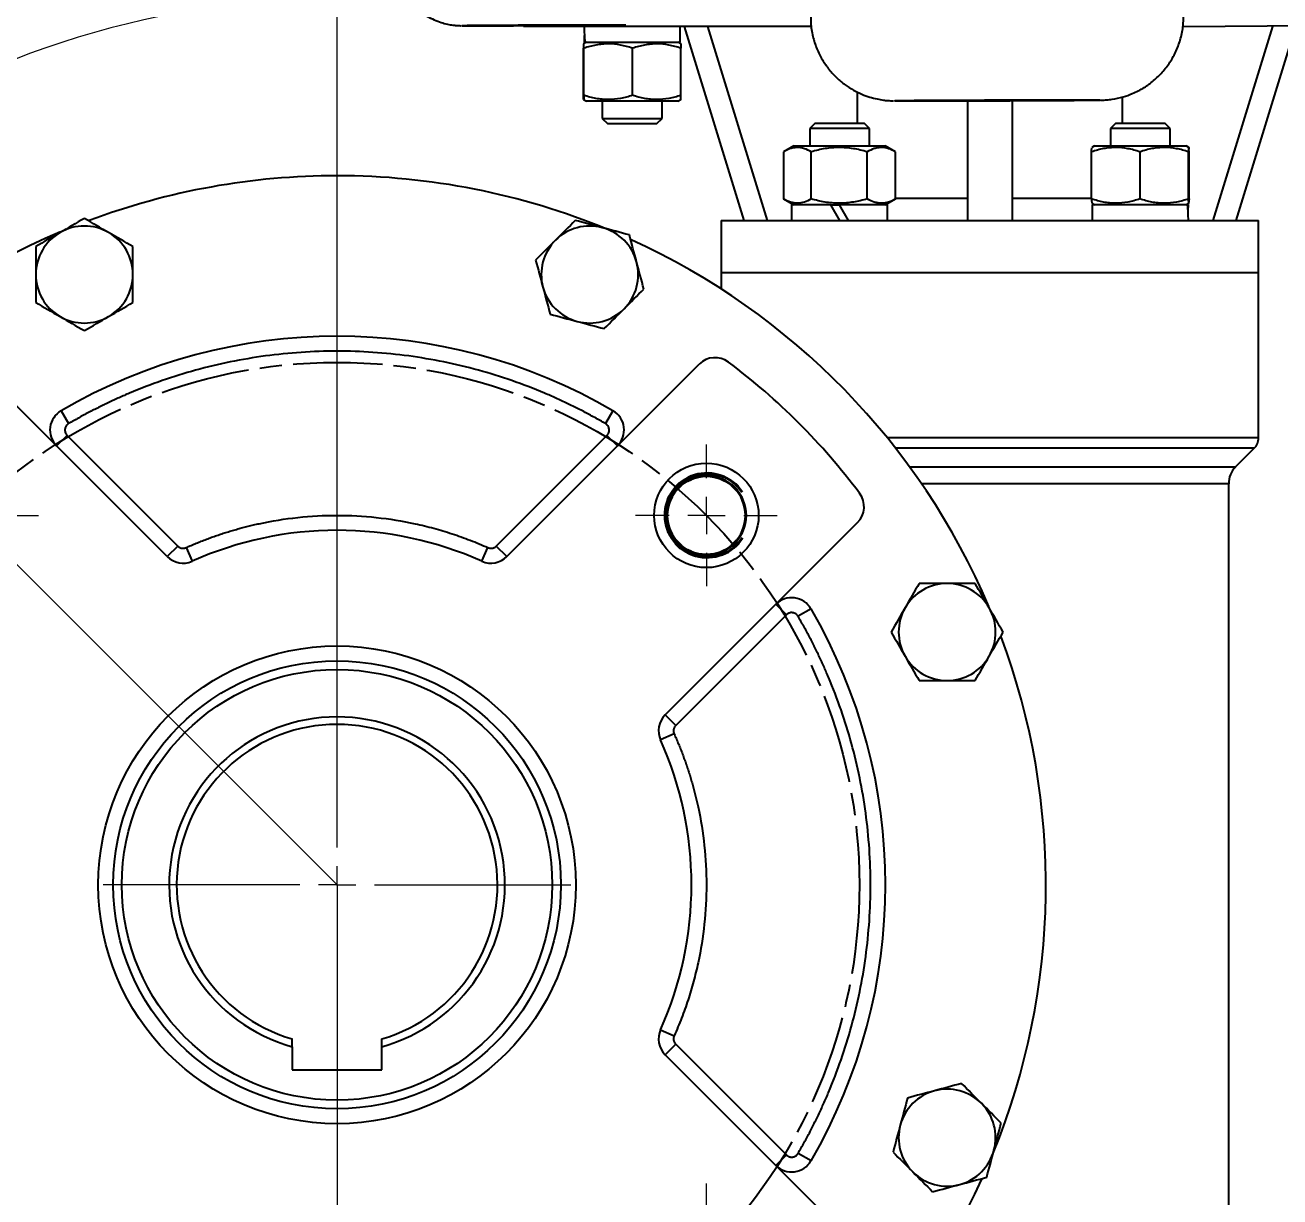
# Model space of a CAD drawing. Header units: millimetres. Extents: x 2384 to 4064, y 886 to 2074.
# Drawn here: x 3359.7 to 3527.9, y 1523.6 to 1680.5 of the extents above; entities that cross this region are included whole.
import ezdxf

# ---------------------------------------------------------------- set-up
doc = ezdxf.new("R2010")
doc.units = ezdxf.units.MM
doc.linetypes.add('AM_ISO08W050', pattern=[18, 12, -1.5, 3, -1.5])
doc.linetypes.add('CENTER2', pattern=[28.575, 19.05, -3.175, 3.175, -3.175])
for name, color, linetype, lineweight in [('10', 7, 'Continuous', 0), ('AM_5', 3, 'Continuous', 25), ('AM_7', 4, 'AM_ISO08W050', 25), ('中心线', 1, 'CENTER2', 13), ('粗实线', 7, 'Continuous', 40)]:
    doc.layers.add(name, color=color, linetype=linetype, lineweight=lineweight)
doc.styles.add('SLDTEXTSTYLE1', font='txt.shx', dxfattribs={"width": 0.7, "bigfont": 'gbcbig.shx'})
doc.dimstyles.new('SLDDIMSTYLE12$0', dxfattribs={"dimtxt": 12, "dimasz": 10, "dimexe": 0, "dimexo": 0.0625, "dimgap": 0.875, "dimtad": 1, "dimdec": 1, "dimlfac": 1.8, "dimrnd": 1e-09, "dimzin": 12, "dimdsep": 46, "dimtxsty": 'SLDTEXTSTYLE1', "dimcen": 0.09, "dimdle": 8.16, "dimclrd": 3, "dimclre": 3, "dimadec": 0, "dimazin": 3, "dimtfac": 1, "dimtdec": 1, "dimtofl": 0, "dimtmove": 0, "dimatfit": 3, "dimfxl": 0, "dimfrac": 2, "dimtolj": 1, "dimlwd": 5, "dimlwe": 5, "dimarcsym": 0})
doc.dimstyles.new('SLDDIMSTYLE12$2', dxfattribs={"dimtxt": 12, "dimasz": 10, "dimexe": 0, "dimexo": 0.0625, "dimgap": 0.875, "dimtad": 1, "dimdec": 1, "dimlfac": 1.8, "dimrnd": 1e-09, "dimzin": 12, "dimdsep": 46, "dimtxsty": 'SLDTEXTSTYLE1', "dimcen": 0.09, "dimdle": 8.16, "dimclrd": 3, "dimclre": 3, "dimadec": 0, "dimazin": 3, "dimtfac": 1, "dimtdec": 1, "dimtofl": 0, "dimtmove": 0, "dimatfit": 3, "dimfxl": 0, "dimfrac": 2, "dimtolj": 1, "dimlwd": 5, "dimlwe": 5, "dimarcsym": 0})
doc.dimstyles.new('SLDDIMSTYLE12$3', dxfattribs={"dimtxt": 12, "dimasz": 10, "dimexe": 0, "dimexo": 0.0625, "dimgap": 0.875, "dimtad": 1, "dimdec": 1, "dimlfac": 1.8, "dimrnd": 1e-09, "dimzin": 12, "dimdsep": 46, "dimtxsty": 'SLDTEXTSTYLE1', "dimcen": 0.09, "dimdle": 8.16, "dimclrd": 3, "dimclre": 3, "dimadec": 0, "dimazin": 3, "dimtfac": 1, "dimtdec": 1, "dimtofl": 0, "dimtmove": 0, "dimatfit": 3, "dimfxl": 0, "dimfrac": 2, "dimtolj": 1, "dimlwd": 5, "dimlwe": 5, "dimarcsym": 0})

# ---------------------------------------------------------------- blocks, each defined once
blk = doc.blocks.new('SW_CENTERMARKSYMBOL_0')
at = {"layer": '10', "color": 0}
for p, q in [((0, 1), (0, 6.269)), ((0, 0), (0, 0.5)), ((-1, 0), (-6.269, 0)), ((0, 0), (-0.5, 0)), ((0, 0), (0, -0.5)), ((0, 0), (0.5, 0)), ((1, 0), (6.269, 0)), ((0, -1), (0, -6.269))]:
    blk.add_line(p, q, dxfattribs=at)
blk = doc.blocks.new('SW_CENTERMARKSYMBOL_1')
at = {"layer": '10', "color": 0}
for p, q in [((0, 1), (0, 1.9)), ((0, 0), (0, 0.5)), ((-1, 0), (-1.9, 0)), ((0, 0), (-0.5, 0)), ((0, 0), (0, -0.5)), ((0, 0), (0.5, 0)), ((1, 0), (1.9, 0)), ((0, -1), (0, -1.9))]:
    blk.add_line(p, q, dxfattribs=at)
blk = doc.blocks.new('SW_CENTERMARKSYMBOL_2')
at = {"layer": '10', "color": 0}
for p, q in [((0, 1), (0, 1.9)), ((0, 0), (0, 0.5)), ((-1, 0), (-1.9, 0)), ((0, 0), (-0.5, 0)), ((0, 0), (0, -0.5)), ((0, 0), (0.5, 0)), ((1, 0), (1.9, 0)), ((0, -1), (0, -1.9))]:
    blk.add_line(p, q, dxfattribs=at)
blk = doc.blocks.new('SW_CENTERMARKSYMBOL_3')
at = {"layer": '10', "color": 0}
for p, q in [((0, 1), (0, 1.9)), ((0, 0), (0, 0.5)), ((-1, 0), (-1.9, 0)), ((0, 0), (-0.5, 0)), ((0, 0), (0, -0.5)), ((0, 0), (0.5, 0)), ((1, 0), (1.9, 0)), ((0, -1), (0, -1.9))]:
    blk.add_line(p, q, dxfattribs=at)
blk = doc.blocks.new('SW_CENTERMARKSYMBOL_4')
at = {"layer": '10', "color": 0}
for p, q in [((0, 1), (0, 1.9)), ((0, 0), (0, 0.5)), ((-1, 0), (-1.9, 0)), ((0, 0), (-0.5, 0)), ((0, 0), (0, -0.5)), ((0, 0), (0.5, 0)), ((1, 0), (1.9, 0)), ((0, -1), (0, -1.9))]:
    blk.add_line(p, q, dxfattribs=at)
blk = doc.blocks.new('*D62')
at = {"layer": 'AM_5', "color": 3, "linetype": 'Continuous', "lineweight": 5, "transparency": 16777216}
blk.add_line((3286.43, 1644.41), (3335.55, 1610.66), dxfattribs=at)
at = {"layer": 'AM_5', "color": 3, "lineweight": 5, "transparency": 16777216}
for p, q in [((3401.4, 1565.36), (3401.58, 1565.36)), ((3401.49, 1565.27), (3401.49, 1565.45))]:
    blk.add_line(p, q, dxfattribs=at)
at = {"layer": 'AM_5', "color": 3, "transparency": 16777216}
blk.add_solid([(3336.5, 1612.04), (3334.61, 1609.29), (3343.8, 1605)], dxfattribs=at)
at = {"layer": 'Defpoints', "color": 0, "transparency": 16777216}
for p in [(3343.8, 1605), (3459.19, 1525.73)]:
    blk.add_point(p, dxfattribs=at)
at = {"layer": 'AM_5', "color": 0, "transparency": 16777216, "insert": (3302, 1642.05), "char_height": 12, "attachment_point": 5, "rotation": 325.5112, "style": 'SLDTEXTSTYLE1'}
blk.add_mtext('\\A1;∅140', dxfattribs=at)
blk = doc.blocks.new('*D64')
at = {"layer": 'AM_5', "color": 3, "lineweight": 5, "transparency": 16777216}
blk.add_line((3401.49, 1565.3), (3401.49, 1436.38), dxfattribs=at)
at = {"layer": 'AM_5', "color": 3, "linetype": 'Continuous', "lineweight": 5, "transparency": 16777216}
for p, q in [((3488.99, 1459.61), (3488.99, 1436.38)), ((3411.49, 1436.38), (3478.99, 1436.38))]:
    blk.add_line(p, q, dxfattribs=at)
at = {"layer": 'AM_5', "color": 3, "transparency": 16777216}
for points in [[(3411.49, 1438.05), (3411.49, 1434.72), (3401.49, 1436.38)], [(3478.99, 1438.05), (3478.99, 1434.72), (3488.99, 1436.38)]]:
    blk.add_solid(points, dxfattribs=at)
at = {"layer": 'Defpoints', "color": 0, "transparency": 16777216}
for p in [(3401.49, 1565.36), (3488.99, 1459.68), (3488.99, 1436.38)]:
    blk.add_point(p, dxfattribs=at)
at = {"layer": 'AM_5', "color": 0, "transparency": 16777216, "insert": (3445.24, 1443.26), "char_height": 12, "attachment_point": 5, "style": 'SLDTEXTSTYLE1'}
blk.add_mtext('\\A1;87.5', dxfattribs=at)
blk = doc.blocks.new('*D65')
at = {"layer": 'AM_5', "color": 3, "linetype": 'Continuous', "lineweight": 5, "transparency": 16777216}
blk.add_line((3401.49, 1596.77), (3401.49, 1684.1), dxfattribs=at)
at = {"layer": 'AM_5', "color": 3, "lineweight": 5, "transparency": 16777216}
blk.add_line((3351.95, 1614.91), (3317.53, 1649.33), dxfattribs=at)
at = {"layer": 'AM_5', "color": 3, "linetype": 'Continuous', "lineweight": 5, "transparency": 16777216}
blk.add_arc((3401.49, 1565.36), 118.74, 94.8267, 130.1733, dxfattribs=at)
at = {"layer": 'AM_5', "color": 3, "transparency": 16777216}
for points in [[(3391.43, 1685.35), (3391.57, 1682.02), (3401.49, 1684.1)], [(3326.02, 1654.87), (3323.77, 1657.32), (3317.53, 1649.33)]]:
    blk.add_solid(points, dxfattribs=at)
at = {"layer": 'Defpoints', "color": 0, "transparency": 16777216}
for p in [(3370.76, 1680.06), (3352, 1614.86), (3401.49, 1596.71), (3401.49, 1570.36), (3401.49, 1565.36)]:
    blk.add_point(p, dxfattribs=at)
at = {"layer": 'AM_5', "color": 0, "transparency": 16777216, "insert": (3353.42, 1681.42), "char_height": 12, "attachment_point": 5, "rotation": 22.5, "style": 'SLDTEXTSTYLE1'}
blk.add_mtext('\\A1;45°', dxfattribs=at)
blk = doc.blocks.new('*D66')
at = {"layer": 'AM_5', "color": 3, "linetype": 'Continuous', "lineweight": 5, "transparency": 16777216}
blk.add_line((3260.41, 1590.75), (3298.15, 1583.96), dxfattribs=at)
at = {"layer": 'AM_5', "color": 3, "lineweight": 5, "transparency": 16777216}
for p, q in [((3401.4, 1565.36), (3401.58, 1565.36)), ((3401.49, 1565.27), (3401.49, 1565.45))]:
    blk.add_line(p, q, dxfattribs=at)
at = {"layer": 'AM_5', "color": 3, "transparency": 16777216}
blk.add_solid([(3298.45, 1585.6), (3297.86, 1582.32), (3307.99, 1582.19)], dxfattribs=at)
at = {"layer": 'Defpoints', "color": 0, "transparency": 16777216}
for p in [(3307.99, 1582.19), (3494.99, 1548.54)]:
    blk.add_point(p, dxfattribs=at)
at = {"layer": 'AM_5', "color": 0, "transparency": 16777216, "insert": (3275.58, 1595.01), "char_height": 12, "attachment_point": 5, "rotation": 349.7989, "style": 'SLDTEXTSTYLE1'}
blk.add_mtext('\\A1;∅190', dxfattribs=at)
blk = doc.blocks.new('*U46')
at = {"layer": '粗实线', "linetype": 'ByBlock'}
blk.add_circle((-0.13, 0.01), 5.28, dxfattribs=at)
at = {"layer": '粗实线', "color": 3, "linetype": 'ByBlock'}
blk.add_arc((-0.22, 0), 5.63, 213.5886, 147.8405, dxfattribs=at)
blk = doc.blocks.new('*U48')
at = {"layer": '粗实线', "color": 0, "linetype": 'ByBlock', "lineweight": -2, "transparency": 16777216}
for p, rotation in [((19428.46, 6019.5), 270), ((19527.33, 6019.64), 180), ((19527.47, 5920.77), 90.00000000000001)]:
    blk.add_blockref('*U46', p, dxfattribs=dict(at, rotation=rotation))
blk.add_blockref('*U46', (19428.6, 5920.63), dxfattribs=at)

msp = doc.modelspace()

# ---------------------------------------------------------------- linework, layer by layer
at = {"color": 7, "linetype": 'Continuous', "lineweight": 25}
for p, q in [((3426.494, 1680.519), (3426.494, 1680.364)), ((3465.183, 1680.364), (3426.494, 1680.364)), ((3447.486, 1678.245), (3447.486, 1680.345)), ((3447.994, 1680.364), (3455.994, 1654.364)), ((3451.133, 1680.364), (3459.133, 1654.364)), ((3526.855, 1680.364), (3518.855, 1654.364)), ((3521.994, 1654.364), (3529.994, 1680.364)), ((3434.516, 1671.142), (3434.516, 1677.448)), ((3434.921, 1678.245), (3434.538, 1678.024)), ((3434.575, 1671.142), (3434.575, 1677.448)), ((3434.606, 1678.245), (3434.721, 1678.245)), ((3434.721, 1678.245), (3447.486, 1678.245)), ((3441.104, 1671.142), (3441.104, 1677.448)), ((3447.553, 1678.024), (3447.171, 1678.245)), ((3447.575, 1671.142), (3447.575, 1677.448)), ((3434.538, 1670.566), (3434.921, 1670.345)), ((3447.171, 1670.345), (3434.921, 1670.345)), ((3437.046, 1670.345), (3437.046, 1668.021)), ((3445.046, 1668.021), (3445.046, 1670.345)), ((3447.171, 1670.345), (3447.553, 1670.566)), ((3471.246, 1667.364), (3471.246, 1671.553)), ((3485.994, 1670.461), (3485.994, 1654.364)), ((3491.994, 1670.479), (3491.994, 1654.364)), ((3506.743, 1667.364), (3506.743, 1670.864)), ((3437.046, 1668.021), (3437.722, 1667.345)), ((3437.046, 1668.021), (3445.046, 1668.021)), ((3437.722, 1667.345), (3444.369, 1667.345)), ((3444.369, 1667.345), (3445.046, 1668.021)), ((3465.518, 1667.364), (3464.842, 1666.687)), ((3464.842, 1666.687), (3464.842, 1664.364)), ((3468.842, 1666.687), (3464.842, 1666.687)), ((3468.842, 1667.364), (3465.518, 1667.364)), ((3472.165, 1667.364), (3468.842, 1667.364)), ((3472.842, 1666.687), (3468.842, 1666.687)), ((3472.842, 1666.687), (3472.165, 1667.364)), ((3472.842, 1664.364), (3472.842, 1666.687)), ((3505.823, 1667.364), (3505.147, 1666.687)), ((3505.147, 1666.687), (3505.147, 1664.364)), ((3509.147, 1666.687), (3505.147, 1666.687)), ((3509.147, 1667.364), (3505.823, 1667.364)), ((3512.47, 1667.364), (3509.147, 1667.364)), ((3513.147, 1666.687), (3509.147, 1666.687)), ((3513.147, 1666.687), (3512.47, 1667.364)), ((3513.147, 1664.364), (3513.147, 1666.687)), ((3462.717, 1664.364), (3461.336, 1663.567)), ((3461.336, 1663.567), (3461.336, 1657.261)), ((3462.717, 1664.364), (3468.842, 1664.364)), ((3465.038, 1657.261), (3465.038, 1663.567)), ((3468.842, 1664.364), (3474.967, 1664.364)), ((3472.543, 1657.261), (3472.543, 1663.567)), ((3476.347, 1663.567), (3474.967, 1664.364)), ((3476.347, 1657.261), (3476.347, 1663.567)), ((3502.618, 1657.261), (3502.618, 1663.567)), ((3503.022, 1664.364), (3502.636, 1664.141)), ((3503.022, 1664.364), (3509.147, 1664.364)), ((3509.088, 1663.567), (3509.088, 1657.261)), ((3509.147, 1664.364), (3515.272, 1664.364)), ((3515.657, 1664.141), (3515.272, 1664.364)), ((3515.617, 1657.261), (3515.617, 1663.567)), ((3515.676, 1657.261), (3515.676, 1663.567)), ((3461.336, 1657.261), (3462.717, 1656.464)), ((3474.967, 1656.464), (3476.347, 1657.261)), ((3476.347, 1657.364), (3485.994, 1657.364)), ((3491.994, 1657.364), (3502.618, 1657.364)), ((3502.636, 1656.686), (3503.022, 1656.464)), ((3515.272, 1656.464), (3515.657, 1656.686)), ((3462.402, 1656.464), (3462.402, 1654.364)), ((3467.629, 1656.464), (3462.402, 1656.464)), ((3467.629, 1656.464), (3468.842, 1656.464)), ((3467.629, 1656.464), (3468.842, 1654.364)), ((3470.054, 1654.364), (3468.842, 1656.464)), ((3475.282, 1656.464), (3468.842, 1656.464)), ((3475.282, 1654.364), (3475.282, 1656.464)), ((3502.707, 1656.464), (3502.707, 1654.364)), ((3515.472, 1656.464), (3502.707, 1656.464)), ((3515.587, 1656.464), (3515.472, 1656.464)), ((3452.994, 1654.364), (3452.994, 1647.364)), ((3452.994, 1654.364), (3488.994, 1654.364)), ((3488.994, 1654.364), (3524.994, 1654.364)), ((3524.994, 1647.364), (3524.994, 1654.364)), ((3452.994, 1647.364), (3452.994, 1645.192)), ((3488.994, 1647.364), (3452.994, 1647.364)), ((3524.994, 1647.364), (3488.994, 1647.364)), ((3524.994, 1625.258), (3524.994, 1647.364)), ((3378.736, 1609.334), (3352.954, 1635.115)), ((3424.249, 1609.334), (3450.031, 1635.115)), ((3364.512, 1628.883), (3365.518, 1627.155)), ((3438.473, 1628.883), (3437.467, 1627.155)), ((3365.315, 1625.583), (3363.9, 1624.169)), ((3365.315, 1625.583), (3380.15, 1610.748)), ((3422.835, 1610.748), (3437.671, 1625.583)), ((3439.085, 1624.169), (3437.671, 1625.583)), ((3524.994, 1625.258), (3475.233, 1625.258)), ((3524.408, 1623.844), (3476.36, 1623.844)), ((3521.907, 1621.343), (3524.408, 1623.844)), ((3478.248, 1621.343), (3521.907, 1621.343)), ((3520.994, 1619.107), (3479.829, 1619.107)), ((3520.994, 1511.464), (3520.994, 1619.107)), ((3445.463, 1588.121), (3471.244, 1613.902)), ((3380.15, 1610.748), (3378.736, 1609.334)), ((3381.266, 1610.542), (3382.083, 1608.717)), ((3420.902, 1608.717), (3421.719, 1610.542)), ((3424.249, 1609.334), (3422.835, 1610.748)), ((3461.712, 1601.542), (3460.298, 1602.956)), ((3461.712, 1601.542), (3446.877, 1586.706)), ((3465.012, 1602.344), (3463.283, 1601.338)), ((3446.877, 1586.706), (3445.463, 1588.121)), ((3446.671, 1585.591), (3444.846, 1584.773)), ((3444.846, 1545.954), (3446.671, 1545.137)), ((3445.463, 1542.607), (3446.877, 1544.021)), ((3446.877, 1544.021), (3461.712, 1529.186)), ((3395.493, 1543.678), (3395.493, 1540.564)), ((3407.493, 1540.564), (3407.493, 1543.678)), ((3445.463, 1542.607), (3471.244, 1516.825)), ((3395.493, 1540.564), (3407.493, 1540.564)), ((3460.298, 1527.771), (3461.712, 1529.186)), ((3465.012, 1528.383), (3463.283, 1529.39))]:
    msp.add_line(p, q, dxfattribs=at)
at = {"linetype": 'ByBlock'}
msp.add_line((3514.875, 1680.364), (3551.494, 1680.637), dxfattribs=at)
at = {"color": 7, "linetype": 'Continuous', "lineweight": 25, "flags": 128}
for points in [[(3418.223, 1680.47), (3418.228, 1680.468), (3418.264, 1680.467)], [(3429.217, 1680.523), (3427.283, 1680.516), (3425.42, 1680.509), (3423.693, 1680.502), (3422.166, 1680.495), (3420.894, 1680.488), (3419.923, 1680.482), (3419.288, 1680.477), (3419.012, 1680.472), (3419.104, 1680.469), (3419.562, 1680.467), (3420.369, 1680.466), (3421.496, 1680.467), (3422.901, 1680.469), (3424.535, 1680.472), (3426.339, 1680.476), (3428.246, 1680.481), (3430.188, 1680.487), (3432.096, 1680.494), (3433.899, 1680.501), (3435.533, 1680.508), (3436.939, 1680.515), (3438.065, 1680.522), (3438.872, 1680.528), (3439.33, 1680.533), (3439.423, 1680.537), (3439.146, 1680.539), (3438.511, 1680.541), (3437.54, 1680.541), (3436.268, 1680.54), (3434.741, 1680.537), (3433.014, 1680.533), (3431.151, 1680.528), (3429.217, 1680.523)], [(3440.199, 1680.537), (3440.206, 1680.537), (3440.209, 1680.539)], [(3476.257, 1670.403), (3476.252, 1670.4), (3476.295, 1670.399)], [(3489.991, 1670.469), (3487.833, 1670.461), (3485.736, 1670.454), (3483.762, 1670.446), (3481.968, 1670.438), (3480.404, 1670.43), (3479.116, 1670.423), (3478.141, 1670.416), (3477.506, 1670.41), (3477.231, 1670.405), (3477.323, 1670.402), (3477.779, 1670.399), (3478.587, 1670.398), (3479.723, 1670.398), (3481.154, 1670.399), (3482.839, 1670.402), (3484.731, 1670.406), (3486.773, 1670.411), (3488.908, 1670.417), (3491.074, 1670.424), (3493.209, 1670.431), (3495.252, 1670.439), (3497.143, 1670.447), (3498.828, 1670.455), (3500.259, 1670.463), (3501.395, 1670.47), (3502.203, 1670.476), (3502.659, 1670.481), (3502.751, 1670.486), (3502.476, 1670.489), (3501.841, 1670.491), (3500.866, 1670.491), (3499.578, 1670.491), (3498.014, 1670.489), (3496.22, 1670.485), (3494.246, 1670.481), (3492.149, 1670.475), (3489.991, 1670.469)], [(3503.643, 1670.484), (3503.73, 1670.487), (3503.724, 1670.489)]]:
    msp.add_lwpolyline(points, dxfattribs=at)
at = {"color": 7, "linetype": 'Continuous', "lineweight": 25}
for centre, radius in [((3450.99, 1614.861), 7), ((3401.493, 1565.364), 32), ((3401.493, 1565.364), 30), ((3401.493, 1565.364), 28.845)]:
    msp.add_circle(centre, radius, dxfattribs=at)
for centre, radius, start, end in [((3430.842, 247.263), 1433.262, 90.06494, 90.504461), ((3421.161, 4217.775), 2537.31, 269.934581, 270.4299), ((3436.824, 104.368), 1576.175, 89.876964, 90.276533), ((3492.641, -256.585), 1927.057, 90.078785, 90.487133), ((3479.732, 4952.641), 3282.244, 269.939996, 270.4174), ((3499.483, -260.444), 1930.937, 89.874142, 90.281642), ((3401.493, 1565.364), 95, 90, 110.46273), ((3401.493, 1565.364), 95, 67.6167, 90), ((3367.625, 1647.127), 6.5, 60, 120), ((3435.36, 1647.127), 6.5, 75, 135), ((3435.36, 1647.127), 6.5, 15, 75), ((3401.493, 1565.364), 95, 112.96181, 155.46854), ((3367.625, 1647.127), 6.5, 120, 180), ((3367.625, 1647.127), 6.5, 0, 60), ((3435.36, 1647.127), 6.5, 135, 195), ((3401.493, 1565.364), 95, 23.11775, 65.47822), ((3435.36, 1647.127), 6.5, 315, 15), ((3367.625, 1647.127), 6.5, 180, 240), ((3367.625, 1647.127), 6.5, 300, 0), ((3435.36, 1647.127), 6.5, 195, 255), ((3367.625, 1647.127), 6.5, 240, 300), ((3435.36, 1647.127), 6.5, 255, 315), ((3401.493, 1565.364), 73.5, 59.7925, 120.2075), ((3452.152, 1632.994), 3, 53.16428, 135), ((3401.493, 1565.364), 87.5, 36.83572, 53.16428), ((3366.022, 1626.29), 3, 120.2075, 225), ((3436.963, 1626.29), 3, 315, 59.7925), ((3522.994, 1625.258), 2, 315, 0), ((3523.993, 1619.186), 3, 134.04793, 181.51307), ((3469.123, 1616.023), 3, 315, 36.83572), ((3401.493, 1565.364), 47.5, 65.88146, 114.11854), ((3380.857, 1611.455), 3, 225, 294.11854), ((3422.128, 1611.455), 3, 245.88146, 315), ((3483.256, 1599.231), 6.5, 90, 150), ((3483.256, 1599.231), 6.5, 30, 90), ((3462.419, 1600.835), 3, 30.2075, 135), ((3401.493, 1565.364), 73.5, 329.7925, 30.2075), ((3483.256, 1599.231), 6.5, 150, 210), ((3483.256, 1599.231), 6.5, 330, 30), ((3401.493, 1565.364), 95, 337.76986, 20.463), ((3483.256, 1599.231), 6.5, 210, 270), ((3483.256, 1599.231), 6.5, 270, 330), ((3401.493, 1565.364), 22.5, 285.46601, 254.53399), ((3447.584, 1585.999), 3, 135, 204.11854), ((3401.493, 1565.364), 21.5, 286.20469, 253.79531), ((3401.493, 1565.364), 47.5, 335.88146, 24.11854), ((3447.584, 1544.728), 3, 155.88146, 225), ((3483.256, 1531.496), 6.5, 105, 165), ((3483.256, 1531.496), 6.5, 45, 105), ((3483.256, 1531.496), 6.5, 345, 45), ((3483.256, 1531.496), 6.5, 165, 225), ((3401.493, 1565.364), 95, 202.60957, 245.53554), ((3483.256, 1531.496), 6.5, 285, 345), ((3462.419, 1529.893), 3, 225, 329.7925), ((3401.493, 1565.364), 95, 293.37376, 335.46794), ((3483.256, 1531.496), 6.5, 225, 285)]:
    msp.add_arc(centre, radius, start, end, dxfattribs=at)
for centre, major_axis, start_param, end_param in [((3441.046, 1680.345), (0, -11.154), 4.712389, 4.9017857), ((3441.046, 1678.245), (0, -11.154), 4.6136127, 4.712389), ((3509.147, 1654.364), (0, 11.154), 4.712389, 4.9017857), ((3509.147, 1656.464), (0, 11.154), 4.6181162, 4.712389)]:
    msp.add_ellipse(centre, major_axis=major_axis, ratio=0.5773503, start_param=start_param, end_param=end_param, dxfattribs=at)
for points, knots in [([(3409.231, 1689.44), (3409.222, 1689.184), (3409.194, 1688.383), (3409.472, 1687.085), (3409.997, 1685.637), (3410.723, 1684.378), (3411.579, 1683.312), (3412.522, 1682.441), (3413.503, 1681.756), (3414.479, 1681.247), (3415.407, 1680.892), (3416.244, 1680.669), (3416.938, 1680.549), (3417.452, 1680.496), (3417.767, 1680.478), (3417.923, 1680.472), (3418.015, 1680.47), (3418.053, 1680.469), (3418.072, 1680.469)], [0, 0, 0, 0, 0.0532322, 0.1667177, 0.2730474, 0.3732667, 0.4677947, 0.5566717, 0.6396428, 0.7161697, 0.7854007, 0.8460975, 0.8963537, 0.9322828, 0.9543996, 0.9681561, 0.9842549, 1, 1, 1, 1]), ([(3503.828, 1670.487), (3503.862, 1670.488), (3503.93, 1670.488), (3504.074, 1670.493), (3504.334, 1670.504), (3504.776, 1670.534), (3505.637, 1670.636), (3506.78, 1670.886), (3508.225, 1671.396), (3509.613, 1672.114), (3510.96, 1673.09), (3512.133, 1674.223), (3513.161, 1675.563), (3514.002, 1677.087), (3514.593, 1678.751), (3514.927, 1680.333), (3514.92, 1681.351), (3514.917, 1681.774)], [0, 0, 0, 0, 0.02583311, 0.0523438, 0.06838326, 0.09091203, 0.12929247, 0.21040351, 0.28116866, 0.37884687, 0.46398352, 0.55171641, 0.64384376, 0.73839152, 0.83434054, 0.93106652, 1, 1, 1, 1]), ([(3464.996, 1681.615), (3464.986, 1681.364), (3464.953, 1680.497), (3465.221, 1679.058), (3465.747, 1677.383), (3466.5, 1675.887), (3467.41, 1674.58), (3468.438, 1673.469), (3469.538, 1672.554), (3470.67, 1671.829), (3471.789, 1671.282), (3472.854, 1670.894), (3473.82, 1670.644), (3474.632, 1670.504), (3475.241, 1670.439), (3475.633, 1670.414), (3475.84, 1670.406), (3475.973, 1670.403), (3476.028, 1670.402), (3476.059, 1670.401)], [0, 0, 0, 0, 0.0418601, 0.1443342, 0.2415018, 0.3340251, 0.4221963, 0.5060648, 0.5854865, 0.6601308, 0.7294616, 0.7926945, 0.8487106, 0.895739, 0.930104, 0.9516023, 0.9659118, 0.9808182, 1, 1, 1, 1]), ([(3434.575, 1677.448), (3434.57, 1677.625), (3434.566, 1677.771), (3434.556, 1677.973), (3434.551, 1678.028), (3434.543, 1678.029), (3434.541, 1678.015), (3434.536, 1677.962), (3434.533, 1677.923), (3434.526, 1677.771), (3434.521, 1677.625), (3434.516, 1677.448)], [0, 0, 0, 0, 0.25, 0.25, 0.5, 0.5, 0.625, 0.625, 0.75, 0.75, 1, 1, 1, 1]), ([(3441.104, 1677.448), (3440.571, 1677.625), (3440.034, 1677.771), (3438.949, 1677.973), (3438.401, 1678.028), (3437.568, 1678.029), (3437.29, 1678.015), (3436.738, 1677.962), (3436.464, 1677.923), (3435.647, 1677.771), (3435.109, 1677.625), (3434.575, 1677.448)], [0, 0, 0, 0, 0.25, 0.25, 0.5, 0.5, 0.625, 0.625, 0.75, 0.75, 1, 1, 1, 1]), ([(3447.575, 1677.448), (3447.047, 1677.625), (3446.514, 1677.771), (3445.439, 1677.973), (3444.896, 1678.028), (3444.071, 1678.029), (3443.794, 1678.015), (3443.248, 1677.962), (3442.976, 1677.923), (3442.167, 1677.771), (3441.633, 1677.625), (3441.104, 1677.448)], [0, 0, 0, 0, 0.25, 0.25, 0.5, 0.5, 0.625, 0.625, 0.75, 0.75, 1, 1, 1, 1]), ([(3447.546, 1678.011), (3447.546, 1678.016), (3447.556, 1678.107), (3447.566, 1677.768), (3447.575, 1677.448)], [0, 0, 0, 0, 0.0575081, 1, 1, 1, 1]), ([(3434.575, 1671.142), (3434.57, 1670.968), (3434.56, 1670.635), (3434.55, 1670.597), (3434.545, 1670.579)], [0, 0, 0, 0, 0.52228025, 1, 1, 1, 1]), ([(3441.104, 1671.142), (3440.571, 1670.965), (3440.034, 1670.819), (3438.949, 1670.617), (3438.401, 1670.562), (3437.568, 1670.561), (3437.29, 1670.575), (3436.738, 1670.628), (3436.464, 1670.667), (3435.647, 1670.819), (3435.109, 1670.965), (3434.575, 1671.142)], [0, 0, 0, 0, 0.25, 0.25, 0.5, 0.5, 0.625, 0.625, 0.75, 0.75, 1, 1, 1, 1]), ([(3447.575, 1671.142), (3447.047, 1670.965), (3446.514, 1670.819), (3445.439, 1670.617), (3444.896, 1670.562), (3444.071, 1670.561), (3443.794, 1670.575), (3443.248, 1670.628), (3442.976, 1670.667), (3442.167, 1670.819), (3441.633, 1670.965), (3441.104, 1671.142)], [0, 0, 0, 0, 0.25, 0.25, 0.5, 0.5, 0.625, 0.625, 0.75, 0.75, 1, 1, 1, 1]), ([(3447.546, 1670.579), (3447.546, 1670.574), (3447.556, 1670.483), (3447.566, 1670.822), (3447.575, 1671.142)], [0, 0, 0, 0, 0.0575081, 1, 1, 1, 1]), ([(3465.038, 1663.567), (3464.736, 1663.744), (3464.431, 1663.889), (3463.816, 1664.091), (3463.505, 1664.147), (3463.033, 1664.147), (3462.875, 1664.134), (3462.563, 1664.081), (3462.407, 1664.042), (3461.944, 1663.89), (3461.639, 1663.744), (3461.336, 1663.567)], [0, 0, 0, 0, 0.25, 0.25, 0.5, 0.5, 0.625, 0.625, 0.75, 0.75, 1, 1, 1, 1]), ([(3472.543, 1663.567), (3471.931, 1663.744), (3471.313, 1663.889), (3470.066, 1664.091), (3469.436, 1664.147), (3468.479, 1664.147), (3468.158, 1664.134), (3467.524, 1664.081), (3467.209, 1664.042), (3466.27, 1663.89), (3465.652, 1663.744), (3465.038, 1663.567)], [0, 0, 0, 0, 0.25, 0.25, 0.5, 0.5, 0.625, 0.625, 0.75, 0.75, 1, 1, 1, 1]), ([(3476.347, 1663.567), (3476.037, 1663.744), (3475.724, 1663.889), (3475.092, 1664.091), (3474.772, 1664.147), (3474.287, 1664.147), (3474.125, 1664.134), (3473.803, 1664.081), (3473.644, 1664.042), (3473.168, 1663.89), (3472.854, 1663.744), (3472.543, 1663.567)], [0, 0, 0, 0, 0.25, 0.25, 0.5, 0.5, 0.625, 0.625, 0.75, 0.75, 1, 1, 1, 1]), ([(3509.088, 1663.567), (3508.56, 1663.744), (3508.028, 1663.889), (3506.952, 1664.091), (3506.409, 1664.147), (3505.584, 1664.147), (3505.308, 1664.134), (3504.761, 1664.081), (3504.489, 1664.042), (3503.68, 1663.89), (3503.146, 1663.744), (3502.618, 1663.567)], [0, 0, 0, 0, 0.25, 0.25, 0.5, 0.5, 0.625, 0.625, 0.75, 0.75, 1, 1, 1, 1]), ([(3502.618, 1663.567), (3502.623, 1663.741), (3502.632, 1664.067), (3502.642, 1664.105), (3502.647, 1664.123)], [0, 0, 0, 0, 0.5364578, 1, 1, 1, 1]), ([(3515.617, 1663.567), (3515.084, 1663.744), (3514.547, 1663.889), (3513.462, 1664.091), (3512.914, 1664.147), (3512.081, 1664.147), (3511.802, 1664.134), (3511.251, 1664.081), (3510.977, 1664.042), (3510.16, 1663.89), (3509.622, 1663.744), (3509.088, 1663.567)], [0, 0, 0, 0, 0.25, 0.25, 0.5, 0.5, 0.625, 0.625, 0.75, 0.75, 1, 1, 1, 1]), ([(3515.676, 1663.567), (3515.671, 1663.744), (3515.666, 1663.889), (3515.657, 1664.091), (3515.652, 1664.147), (3515.644, 1664.147), (3515.642, 1664.134), (3515.637, 1664.081), (3515.634, 1664.042), (3515.627, 1663.89), (3515.622, 1663.744), (3515.617, 1663.567)], [0, 0, 0, 0, 0.25, 0.25, 0.5, 0.5, 0.625, 0.625, 0.75, 0.75, 1, 1, 1, 1]), ([(3465.038, 1657.261), (3464.736, 1657.084), (3464.431, 1656.938), (3463.816, 1656.736), (3463.505, 1656.681), (3463.033, 1656.68), (3462.875, 1656.694), (3462.563, 1656.746), (3462.407, 1656.786), (3461.944, 1656.937), (3461.639, 1657.084), (3461.336, 1657.261)], [0, 0, 0, 0, 0.25, 0.25, 0.5, 0.5, 0.625, 0.625, 0.75, 0.75, 1, 1, 1, 1]), ([(3472.543, 1657.261), (3471.931, 1657.084), (3471.313, 1656.938), (3470.066, 1656.736), (3469.436, 1656.681), (3468.479, 1656.68), (3468.158, 1656.694), (3467.524, 1656.746), (3467.209, 1656.786), (3466.27, 1656.937), (3465.652, 1657.084), (3465.038, 1657.261)], [0, 0, 0, 0, 0.25, 0.25, 0.5, 0.5, 0.625, 0.625, 0.75, 0.75, 1, 1, 1, 1]), ([(3476.347, 1657.261), (3476.037, 1657.084), (3475.724, 1656.938), (3475.092, 1656.736), (3474.772, 1656.681), (3474.287, 1656.68), (3474.125, 1656.694), (3473.803, 1656.746), (3473.644, 1656.786), (3473.168, 1656.937), (3472.854, 1657.084), (3472.543, 1657.261)], [0, 0, 0, 0, 0.25, 0.25, 0.5, 0.5, 0.625, 0.625, 0.75, 0.75, 1, 1, 1, 1]), ([(3509.088, 1657.261), (3508.56, 1657.084), (3508.028, 1656.938), (3506.952, 1656.736), (3506.409, 1656.681), (3505.584, 1656.68), (3505.308, 1656.694), (3504.761, 1656.746), (3504.489, 1656.786), (3503.68, 1656.937), (3503.146, 1657.084), (3502.618, 1657.261)], [0, 0, 0, 0, 0.25, 0.25, 0.5, 0.5, 0.625, 0.625, 0.75, 0.75, 1, 1, 1, 1]), ([(3502.618, 1657.261), (3502.623, 1657.086), (3502.632, 1656.76), (3502.642, 1656.722), (3502.647, 1656.704)], [0, 0, 0, 0, 0.5364578, 1, 1, 1, 1]), ([(3515.617, 1657.261), (3515.084, 1657.084), (3514.547, 1656.938), (3513.462, 1656.736), (3512.914, 1656.681), (3512.081, 1656.68), (3511.802, 1656.694), (3511.251, 1656.746), (3510.977, 1656.786), (3510.16, 1656.937), (3509.622, 1657.084), (3509.088, 1657.261)], [0, 0, 0, 0, 0.25, 0.25, 0.5, 0.5, 0.625, 0.625, 0.75, 0.75, 1, 1, 1, 1]), ([(3515.647, 1656.704), (3515.646, 1656.696), (3515.636, 1656.599), (3515.626, 1656.944), (3515.617, 1657.261)], [0, 0, 0, 0, 0.08246037, 1, 1, 1, 1]), ([(3437.467, 1627.155), (3437.227, 1627.293), (3436.747, 1627.57), (3436.021, 1627.975), (3435.292, 1628.372), (3434.558, 1628.761), (3433.82, 1629.14), (3433.077, 1629.511), (3432.33, 1629.874), (3431.579, 1630.227), (3430.823, 1630.572), (3430.064, 1630.909), (3428.118, 1631.743), (3424.939, 1632.965), (3420.431, 1634.364), (3415.814, 1635.469), (3411.09, 1636.27), (3406.31, 1636.756), (3401.493, 1636.918), (3396.676, 1636.756), (3391.895, 1636.271), (3387.172, 1635.469), (3382.554, 1634.364), (3378.046, 1632.965), (3374.651, 1631.661), (3372.287, 1630.633), (3370.904, 1629.996), (3369.535, 1629.331), (3368.181, 1628.635), (3366.84, 1627.913), (3365.959, 1627.408), (3365.518, 1627.155)], [0, 0, 0, 0, 0.01102879, 0.02205099, 0.03306811, 0.04408162, 0.05509301, 0.06610378, 0.07711541, 0.08812939, 0.09914721, 0.11017035, 0.12120031, 0.18339299, 0.24559254, 0.30890398, 0.37222213, 0.43610808, 0.5000008, 0.56388675, 0.62777947, 0.69109091, 0.75440905, 0.81660173, 0.87880128, 0.89901537, 0.91921151, 0.93939886, 0.95958661, 0.97978394, 1, 1, 1, 1]), ([(3365.315, 1626.998), (3365.293, 1626.975), (3365.25, 1626.929), (3365.193, 1626.853), (3365.144, 1626.773), (3365.087, 1626.656), (3365.035, 1626.495), (3365.015, 1626.291), (3365.035, 1626.086), (3365.096, 1625.896), (3365.188, 1625.724), (3365.272, 1625.63), (3365.315, 1625.583)], [0, 0, 0, 0, 0.060259, 0.1200207, 0.1798243, 0.2402078, 0.3699983, 0.5001303, 0.629921, 0.7600531, 0.8799433, 1, 1, 1, 1]), ([(3365.518, 1627.155), (3365.494, 1627.14), (3365.445, 1627.109), (3365.377, 1627.057), (3365.335, 1627.017), (3365.315, 1626.998)], [0, 0, 0, 0, 0.3337476, 0.6662524, 1, 1, 1, 1]), ([(3437.671, 1625.583), (3437.692, 1625.606), (3437.734, 1625.65), (3437.789, 1625.723), (3437.837, 1625.8), (3437.878, 1625.882), (3437.928, 1626.01), (3437.968, 1626.19), (3437.963, 1626.42), (3437.909, 1626.644), (3437.815, 1626.826), (3437.706, 1626.966), (3437.595, 1627.072), (3437.51, 1627.127), (3437.467, 1627.155)], [0, 0, 0, 0, 0.0504315, 0.1002492, 0.1498762, 0.1997405, 0.2502641, 0.3750207, 0.5000728, 0.6248295, 0.7498817, 0.8335209, 0.9162326, 1, 1, 1, 1]), ([(3381.266, 1610.542), (3381.49, 1610.642), (3381.94, 1610.841), (3382.619, 1611.127), (3383.302, 1611.403), (3383.988, 1611.668), (3384.678, 1611.923), (3385.37, 1612.167), (3386.067, 1612.401), (3386.767, 1612.625), (3387.47, 1612.838), (3388.176, 1613.041), (3388.886, 1613.234), (3389.6, 1613.416), (3390.316, 1613.587), (3392.509, 1614.078), (3396.225, 1614.678), (3401.492, 1614.956), (3406.76, 1614.678), (3410.658, 1614.049), (3413.207, 1613.464), (3414.455, 1613.143), (3415.692, 1612.79), (3416.919, 1612.405), (3418.136, 1611.989), (3419.342, 1611.54), (3420.538, 1611.061), (3421.325, 1610.715), (3421.719, 1610.542)], [0, 0, 0, 0, 0.0177114, 0.0353995, 0.0530682, 0.0707213, 0.0883628, 0.1059966, 0.1236265, 0.1412566, 0.1588908, 0.1765329, 0.1941869, 0.2118567, 0.2295462, 0.2472593, 0.3736245, 0.5000023, 0.6263675, 0.7527453, 0.7837242, 0.8146406, 0.8455154, 0.8763695, 0.9072241, 0.9381, 0.9690184, 1, 1, 1, 1]), ([(3380.15, 1610.748), (3380.174, 1610.726), (3380.221, 1610.681), (3380.3, 1610.622), (3380.401, 1610.562), (3380.525, 1610.507), (3380.675, 1610.468), (3380.829, 1610.451), (3380.981, 1610.459), (3381.129, 1610.488), (3381.22, 1610.524), (3381.266, 1610.542)], [0, 0, 0, 0, 0.0814614, 0.1626264, 0.2442844, 0.3719475, 0.5000588, 0.6277219, 0.7558333, 0.8778062, 1, 1, 1, 1]), ([(3421.719, 1610.542), (3421.75, 1610.53), (3421.81, 1610.505), (3421.905, 1610.479), (3422.02, 1610.458), (3422.156, 1610.451), (3422.31, 1610.468), (3422.46, 1610.507), (3422.599, 1610.569), (3422.727, 1610.648), (3422.799, 1610.715), (3422.835, 1610.748)], [0, 0, 0, 0, 0.0814614, 0.1626264, 0.2442844, 0.3719475, 0.5000588, 0.6277219, 0.7558333, 0.8778062, 1, 1, 1, 1]), ([(3463.283, 1601.338), (3463.267, 1601.364), (3463.235, 1601.416), (3463.179, 1601.488), (3463.116, 1601.554), (3463.048, 1601.614), (3462.937, 1601.695), (3462.773, 1601.78), (3462.549, 1601.835), (3462.319, 1601.839), (3462.119, 1601.795), (3461.955, 1601.725), (3461.825, 1601.645), (3461.75, 1601.576), (3461.712, 1601.542)], [0, 0, 0, 0, 0.0504315, 0.1002492, 0.1498762, 0.1997405, 0.2502641, 0.3750207, 0.5000728, 0.6248295, 0.7498817, 0.8335209, 0.9162326, 1, 1, 1, 1]), ([(3463.283, 1529.39), (3463.422, 1529.63), (3463.699, 1530.109), (3464.104, 1530.835), (3464.501, 1531.564), (3464.89, 1532.298), (3465.269, 1533.037), (3465.64, 1533.779), (3466.002, 1534.526), (3466.356, 1535.277), (3466.701, 1536.033), (3467.038, 1536.793), (3467.872, 1538.738), (3469.093, 1541.917), (3470.493, 1546.425), (3471.598, 1551.043), (3472.399, 1555.766), (3472.885, 1560.547), (3473.046, 1565.364), (3472.885, 1570.181), (3472.399, 1574.961), (3471.598, 1579.685), (3470.493, 1584.302), (3469.094, 1588.81), (3467.79, 1592.205), (3466.762, 1594.569), (3466.125, 1595.953), (3465.459, 1597.322), (3464.764, 1598.676), (3464.042, 1600.016), (3463.536, 1600.897), (3463.283, 1601.338)], [0, 0, 0, 0, 0.0110288, 0.022051, 0.0330681, 0.0440816, 0.055093, 0.0661038, 0.0771154, 0.0881294, 0.0991472, 0.1101704, 0.1212003, 0.183393, 0.2455925, 0.308904, 0.3722221, 0.4361081, 0.5000008, 0.5638867, 0.6277795, 0.6910909, 0.7544091, 0.8166017, 0.8788013, 0.8990154, 0.9192115, 0.9393989, 0.9595866, 0.9797839, 1, 1, 1, 1]), ([(3446.877, 1586.706), (3446.854, 1586.683), (3446.809, 1586.635), (3446.751, 1586.556), (3446.691, 1586.456), (3446.636, 1586.331), (3446.597, 1586.181), (3446.58, 1586.027), (3446.588, 1585.875), (3446.617, 1585.728), (3446.653, 1585.636), (3446.671, 1585.591)], [0, 0, 0, 0, 0.0814614, 0.1626264, 0.2442844, 0.3719475, 0.5000588, 0.6277219, 0.7558333, 0.8778062, 1, 1, 1, 1]), ([(3446.671, 1585.591), (3446.771, 1585.366), (3446.97, 1584.916), (3447.255, 1584.237), (3447.531, 1583.554), (3447.797, 1582.868), (3448.052, 1582.179), (3448.296, 1581.486), (3448.53, 1580.789), (3448.754, 1580.09), (3448.967, 1579.387), (3449.17, 1578.68), (3449.363, 1577.97), (3449.545, 1577.257), (3449.716, 1576.54), (3450.207, 1574.347), (3450.807, 1570.631), (3451.085, 1565.364), (3450.807, 1560.096), (3450.178, 1556.198), (3449.592, 1553.649), (3449.271, 1552.402), (3448.919, 1551.164), (3448.534, 1549.937), (3448.117, 1548.72), (3447.668, 1547.514), (3447.19, 1546.318), (3446.844, 1545.531), (3446.671, 1545.137)], [0, 0, 0, 0, 0.0177114, 0.0353995, 0.0530682, 0.0707213, 0.0883628, 0.1059966, 0.1236265, 0.1412566, 0.1588908, 0.1765329, 0.1941869, 0.2118567, 0.2295462, 0.2472593, 0.3736245, 0.5000023, 0.6263675, 0.7527453, 0.7837242, 0.8146406, 0.8455154, 0.8763695, 0.9072241, 0.9381, 0.9690184, 1, 1, 1, 1]), ([(3446.671, 1545.137), (3446.659, 1545.106), (3446.634, 1545.046), (3446.608, 1544.951), (3446.587, 1544.836), (3446.58, 1544.7), (3446.597, 1544.546), (3446.636, 1544.397), (3446.698, 1544.257), (3446.777, 1544.13), (3446.844, 1544.057), (3446.877, 1544.021)], [0, 0, 0, 0, 0.0814614, 0.1626264, 0.2442844, 0.3719475, 0.5000588, 0.6277219, 0.7558333, 0.8778062, 1, 1, 1, 1]), ([(3461.712, 1529.186), (3461.735, 1529.164), (3461.781, 1529.121), (3461.856, 1529.065), (3461.937, 1529.015), (3462.054, 1528.958), (3462.215, 1528.906), (3462.419, 1528.886), (3462.624, 1528.906), (3462.814, 1528.968), (3462.986, 1529.059), (3463.08, 1529.144), (3463.126, 1529.186)], [0, 0, 0, 0, 0.06025898, 0.1200207, 0.1798243, 0.24020782, 0.36999833, 0.50013033, 0.62992099, 0.76005314, 0.87994329, 1, 1, 1, 1]), ([(3463.126, 1529.186), (3463.146, 1529.207), (3463.186, 1529.248), (3463.238, 1529.316), (3463.268, 1529.365), (3463.283, 1529.39)], [0, 0, 0, 0, 0.3337476, 0.6662524, 1, 1, 1, 1])]:
    msp.add_open_spline(points, degree=3, knots=knots, dxfattribs=at)
for points in [[(3434.544, 1670.565), (3434.534, 1670.593), (3434.525, 1670.813), (3434.516, 1671.142)], [(3515.676, 1657.261), (3515.671, 1657.073), (3515.666, 1656.921), (3515.661, 1656.819)], [(3367.625, 1654.633), (3366.55, 1654.012), (3365.469, 1653.388), (3364.375, 1652.756)], [(3370.875, 1652.756), (3369.781, 1653.388), (3368.7, 1654.012), (3367.625, 1654.633)], [(3433.417, 1654.377), (3432.54, 1653.499), (3431.657, 1652.616), (3430.764, 1651.723)], [(3437.042, 1653.406), (3435.823, 1653.732), (3434.616, 1654.056), (3433.417, 1654.377)], [(3440.667, 1652.434), (3439.469, 1652.755), (3438.262, 1653.079), (3437.042, 1653.406)], [(3364.375, 1652.756), (3363.281, 1652.125), (3362.2, 1651.5), (3361.125, 1650.88)], [(3374.125, 1650.88), (3373.05, 1651.5), (3371.969, 1652.125), (3370.875, 1652.756)], [(3430.764, 1651.723), (3429.871, 1650.83), (3428.988, 1649.947), (3428.11, 1649.07)], [(3441.639, 1648.809), (3441.312, 1650.029), (3440.988, 1651.236), (3440.667, 1652.434)], [(3361.125, 1650.88), (3361.125, 1649.639), (3361.125, 1648.39), (3361.125, 1647.127)], [(3374.125, 1647.127), (3374.125, 1648.39), (3374.125, 1649.639), (3374.125, 1650.88)], [(3428.11, 1649.07), (3428.431, 1647.871), (3428.755, 1646.664), (3429.081, 1645.445)], [(3442.61, 1645.184), (3442.289, 1646.383), (3441.965, 1647.59), (3441.639, 1648.809)], [(3361.125, 1647.127), (3361.125, 1645.864), (3361.125, 1644.615), (3361.125, 1643.374)], [(3374.125, 1643.374), (3374.125, 1644.615), (3374.125, 1645.864), (3374.125, 1647.127)], [(3429.081, 1645.445), (3429.408, 1644.225), (3429.732, 1643.018), (3430.053, 1641.82)], [(3439.956, 1642.531), (3440.849, 1643.424), (3441.732, 1644.307), (3442.61, 1645.184)], [(3361.125, 1643.374), (3362.2, 1642.754), (3363.281, 1642.129), (3364.375, 1641.498)], [(3370.875, 1641.498), (3371.969, 1642.129), (3373.05, 1642.754), (3374.125, 1643.374)], [(3364.375, 1641.498), (3365.469, 1640.866), (3366.55, 1640.242), (3367.625, 1639.621)], [(3367.625, 1639.621), (3368.7, 1640.242), (3369.781, 1640.866), (3370.875, 1641.498)], [(3430.053, 1641.82), (3431.251, 1641.499), (3432.458, 1641.175), (3433.678, 1640.848)], [(3437.303, 1639.877), (3438.18, 1640.755), (3439.063, 1641.638), (3439.956, 1642.531)], [(3433.678, 1640.848), (3434.897, 1640.522), (3436.104, 1640.198), (3437.303, 1639.877)], [(3479.503, 1605.731), (3478.883, 1604.657), (3478.258, 1603.575), (3477.627, 1602.481)], [(3483.256, 1605.731), (3481.993, 1605.731), (3480.744, 1605.731), (3479.503, 1605.731)], [(3487.009, 1605.731), (3485.768, 1605.731), (3484.519, 1605.731), (3483.256, 1605.731)], [(3488.885, 1602.481), (3488.254, 1603.575), (3487.629, 1604.657), (3487.009, 1605.731)], [(3477.627, 1602.481), (3476.995, 1601.388), (3476.371, 1600.306), (3475.75, 1599.231)], [(3490.761, 1599.231), (3490.141, 1600.306), (3489.516, 1601.388), (3488.885, 1602.481)], [(3475.75, 1599.231), (3476.371, 1598.157), (3476.995, 1597.075), (3477.627, 1595.981)], [(3488.885, 1595.981), (3489.516, 1597.075), (3490.141, 1598.157), (3490.761, 1599.231)], [(3477.627, 1595.981), (3478.258, 1594.888), (3478.883, 1593.806), (3479.503, 1592.731)], [(3487.009, 1592.731), (3487.629, 1593.806), (3488.254, 1594.888), (3488.885, 1595.981)], [(3479.503, 1592.731), (3480.744, 1592.731), (3481.993, 1592.731), (3483.256, 1592.731)], [(3483.256, 1592.731), (3484.519, 1592.731), (3485.768, 1592.731), (3487.009, 1592.731)], [(3395.493, 1543.678), (3395.493, 1544.025), (3395.493, 1544.371), (3395.493, 1544.718)], [(3407.493, 1543.678), (3407.493, 1544.025), (3407.493, 1544.371), (3407.493, 1544.718)], [(3481.574, 1537.775), (3480.354, 1537.448), (3479.147, 1537.125), (3477.949, 1536.803)], [(3485.198, 1538.746), (3484, 1538.425), (3482.793, 1538.102), (3481.574, 1537.775)], [(3487.852, 1536.092), (3486.959, 1536.985), (3486.076, 1537.869), (3485.198, 1538.746)], [(3477.949, 1536.803), (3477.627, 1535.605), (3477.304, 1534.398), (3476.977, 1533.179)], [(3490.506, 1533.439), (3489.628, 1534.316), (3488.745, 1535.199), (3487.852, 1536.092)], [(3476.977, 1533.179), (3476.65, 1531.959), (3476.327, 1530.752), (3476.006, 1529.554)], [(3489.534, 1529.814), (3489.861, 1531.034), (3490.185, 1532.24), (3490.506, 1533.439)], [(3476.006, 1529.554), (3476.883, 1528.676), (3477.767, 1527.793), (3478.66, 1526.9)], [(3488.563, 1526.189), (3488.884, 1527.387), (3489.208, 1528.594), (3489.534, 1529.814)], [(3478.66, 1526.9), (3479.553, 1526.007), (3480.436, 1525.124), (3481.313, 1524.246)], [(3484.938, 1525.218), (3486.158, 1525.545), (3487.365, 1525.868), (3488.563, 1526.189)], [(3481.313, 1524.246), (3482.512, 1524.568), (3483.718, 1524.891), (3484.938, 1525.218)]]:
    msp.add_open_spline(points, degree=3, dxfattribs=at)
at = {"layer": 'AM_7'}
msp.add_circle((3401.493, 1565.364), 70, dxfattribs=at)
at = {"layer": '中心线', "linetype": 'ByBlock'}
msp.add_line((3401.493, 1565.364), (3351.995, 1614.861), dxfattribs=at)

# ---------------------------------------------------------------- block references
at = {"layer": '10', "xscale": 5, "yscale": 5, "zscale": 5}
for name, p in [('SW_CENTERMARKSYMBOL_4', (3351.995, 1614.861)), ('SW_CENTERMARKSYMBOL_1', (3450.99, 1614.861)), ('SW_CENTERMARKSYMBOL_2', (3351.995, 1515.866)), ('SW_CENTERMARKSYMBOL_3', (3450.99, 1515.866))]:
    msp.add_blockref(name, p, dxfattribs=at)
at = {"layer": '中心线', "linetype": 'ByBlock', "xscale": 5, "yscale": 5, "zscale": 5}
msp.add_blockref('SW_CENTERMARKSYMBOL_0', (3401.493, 1565.364), dxfattribs=at)
at = {"layer": '粗实线', "linetype": 'ByBlock'}
msp.add_blockref('*U48', (-16076.472, -4404.771), dxfattribs=at)

# ---------------------------------------------------------------- dimensions: what is measured, and where the dimension line sits
at = {"layer": 'AM_5'}
dim = msp.add_angular_dim_2l(base=(3370.76, 1680.058), line1=((3401.493, 1570.364), (3401.493, 1596.709)), line2=((3401.493, 1565.364), (3351.995, 1614.861)), dimstyle='SLDDIMSTYLE12$2', override={"dimlfac": 1, "dimpost": ''}, dxfattribs=at)
dim.commit()
dim.dimension.update_dxf_attribs({"geometry": '*D65', "text_midpoint": (3353.422, 1681.417)})
dim = msp.add_diameter_dim_2p(p1=(3459.189, 1525.727), p2=(3343.796, 1605.001), dimstyle='SLDDIMSTYLE12$3', override={"dimlfac": 1, "dimpost": ''}, dxfattribs=at)
dim.commit()
dim.dimension.update_dxf_attribs({"geometry": '*D62', "text_midpoint": (3298.111, 1636.386), "dimtype": 163})
dim = msp.add_diameter_dim_2p(p1=(3494.991, 1548.539), p2=(3307.994, 1582.188), dimstyle='SLDDIMSTYLE12$3', override={"dimlfac": 1, "dimpost": ''}, dxfattribs=at)
dim.commit()
dim.dimension.update_dxf_attribs({"geometry": '*D66', "text_midpoint": (3275.577, 1595.007)})
dim = msp.add_linear_dim(base=(3488.994, 1436.383), p1=(3401.493, 1565.364), p2=(3488.994, 1459.676), dimstyle='SLDDIMSTYLE12$0', override={"dimlfac": 1, "dimpost": ''}, dxfattribs=at)
dim.commit()
dim.dimension.update_dxf_attribs({"geometry": '*D64', "text_midpoint": (3445.243, 1443.258)})

doc.saveas('drawing.dxf')
